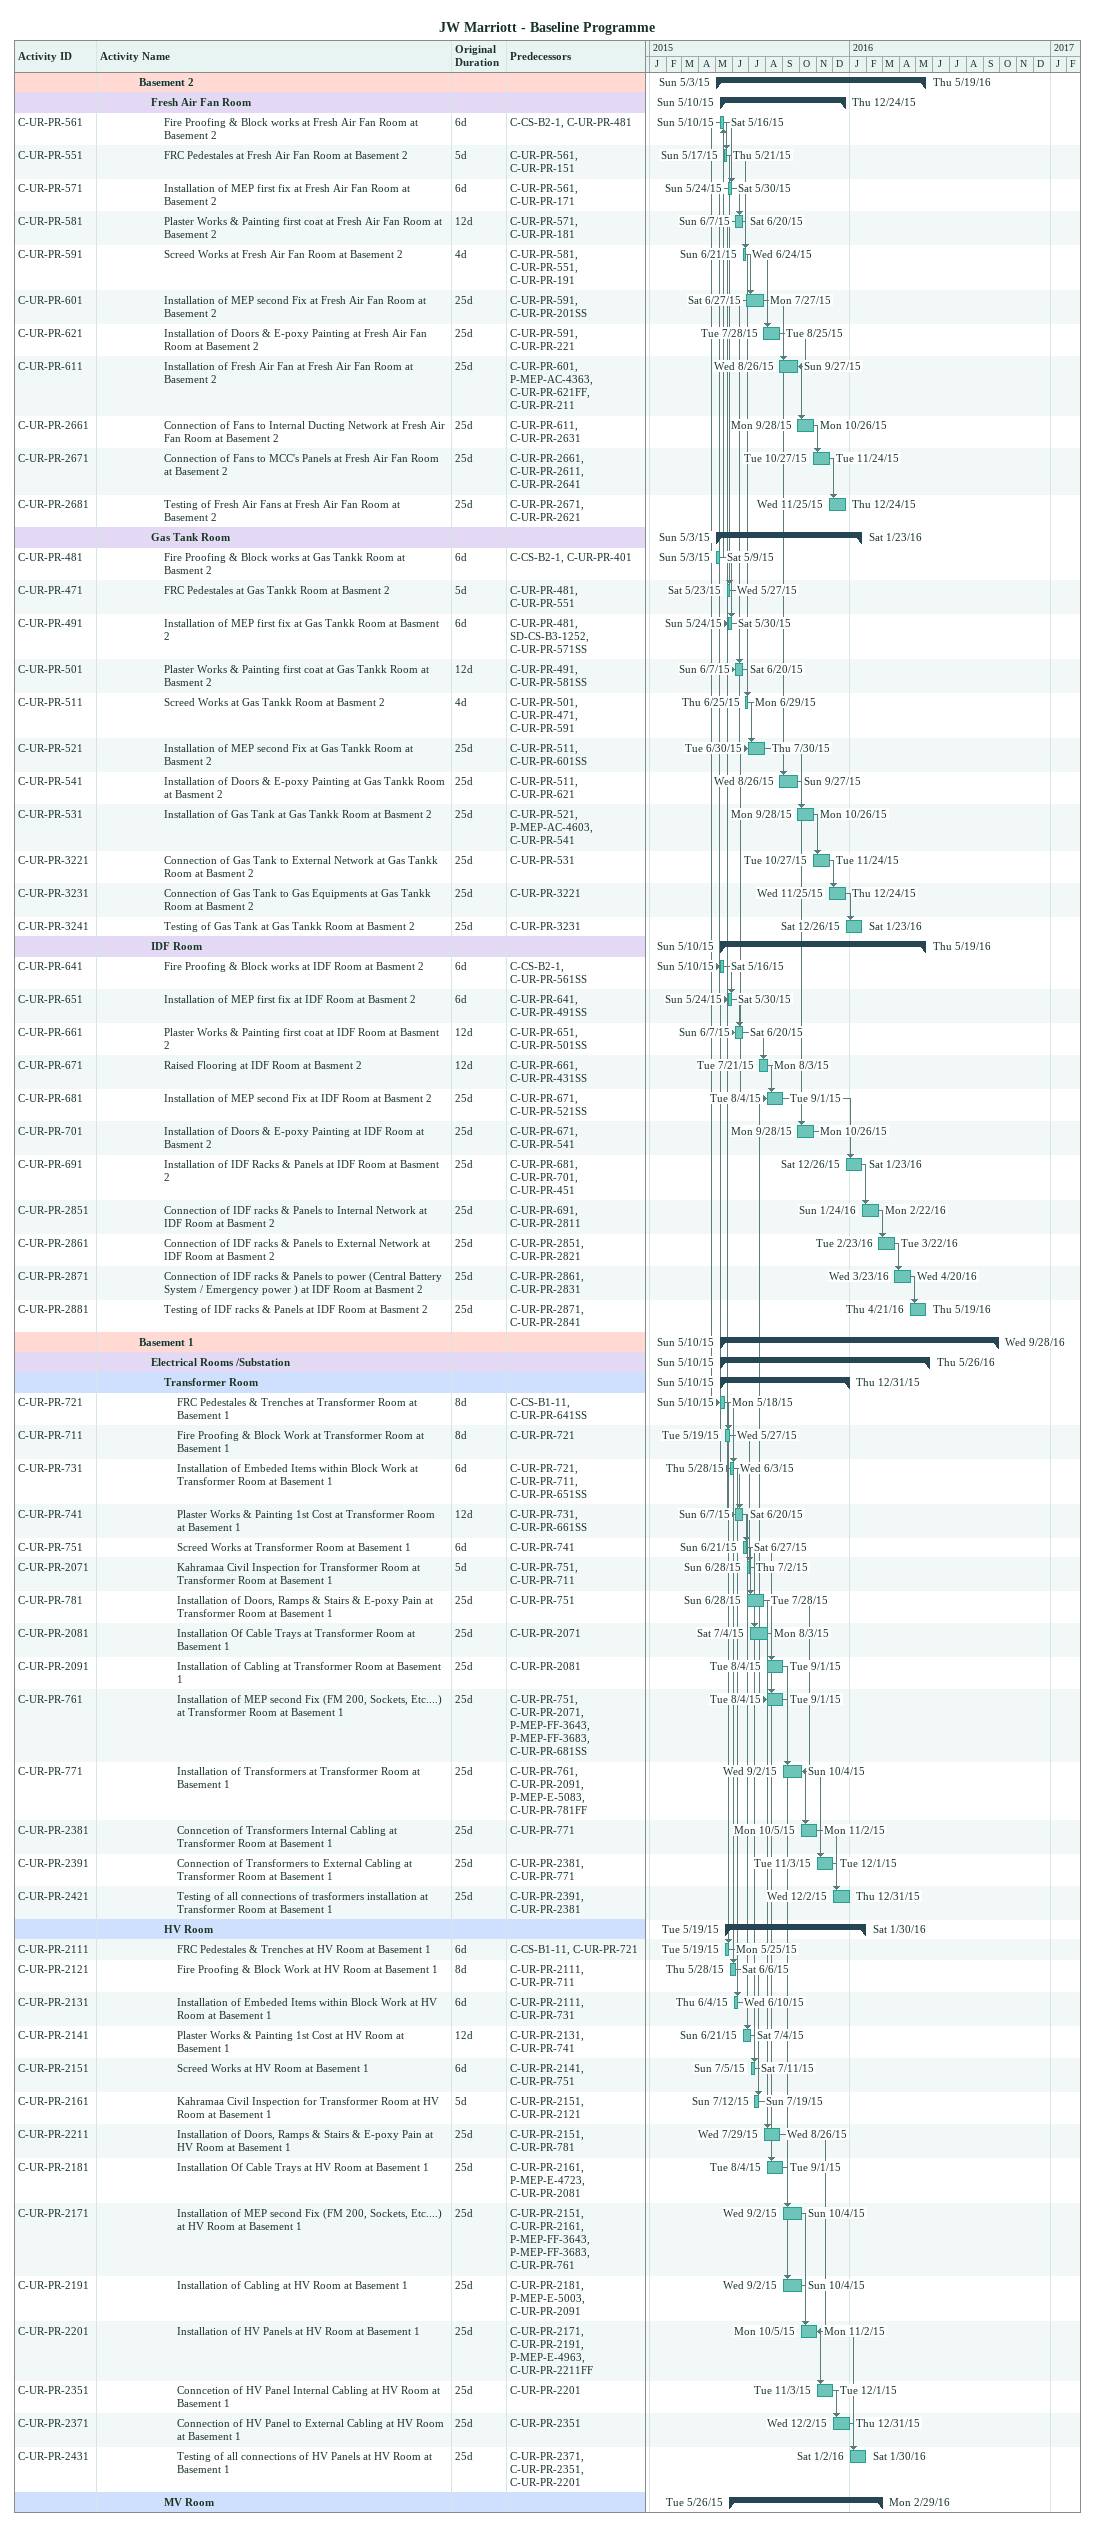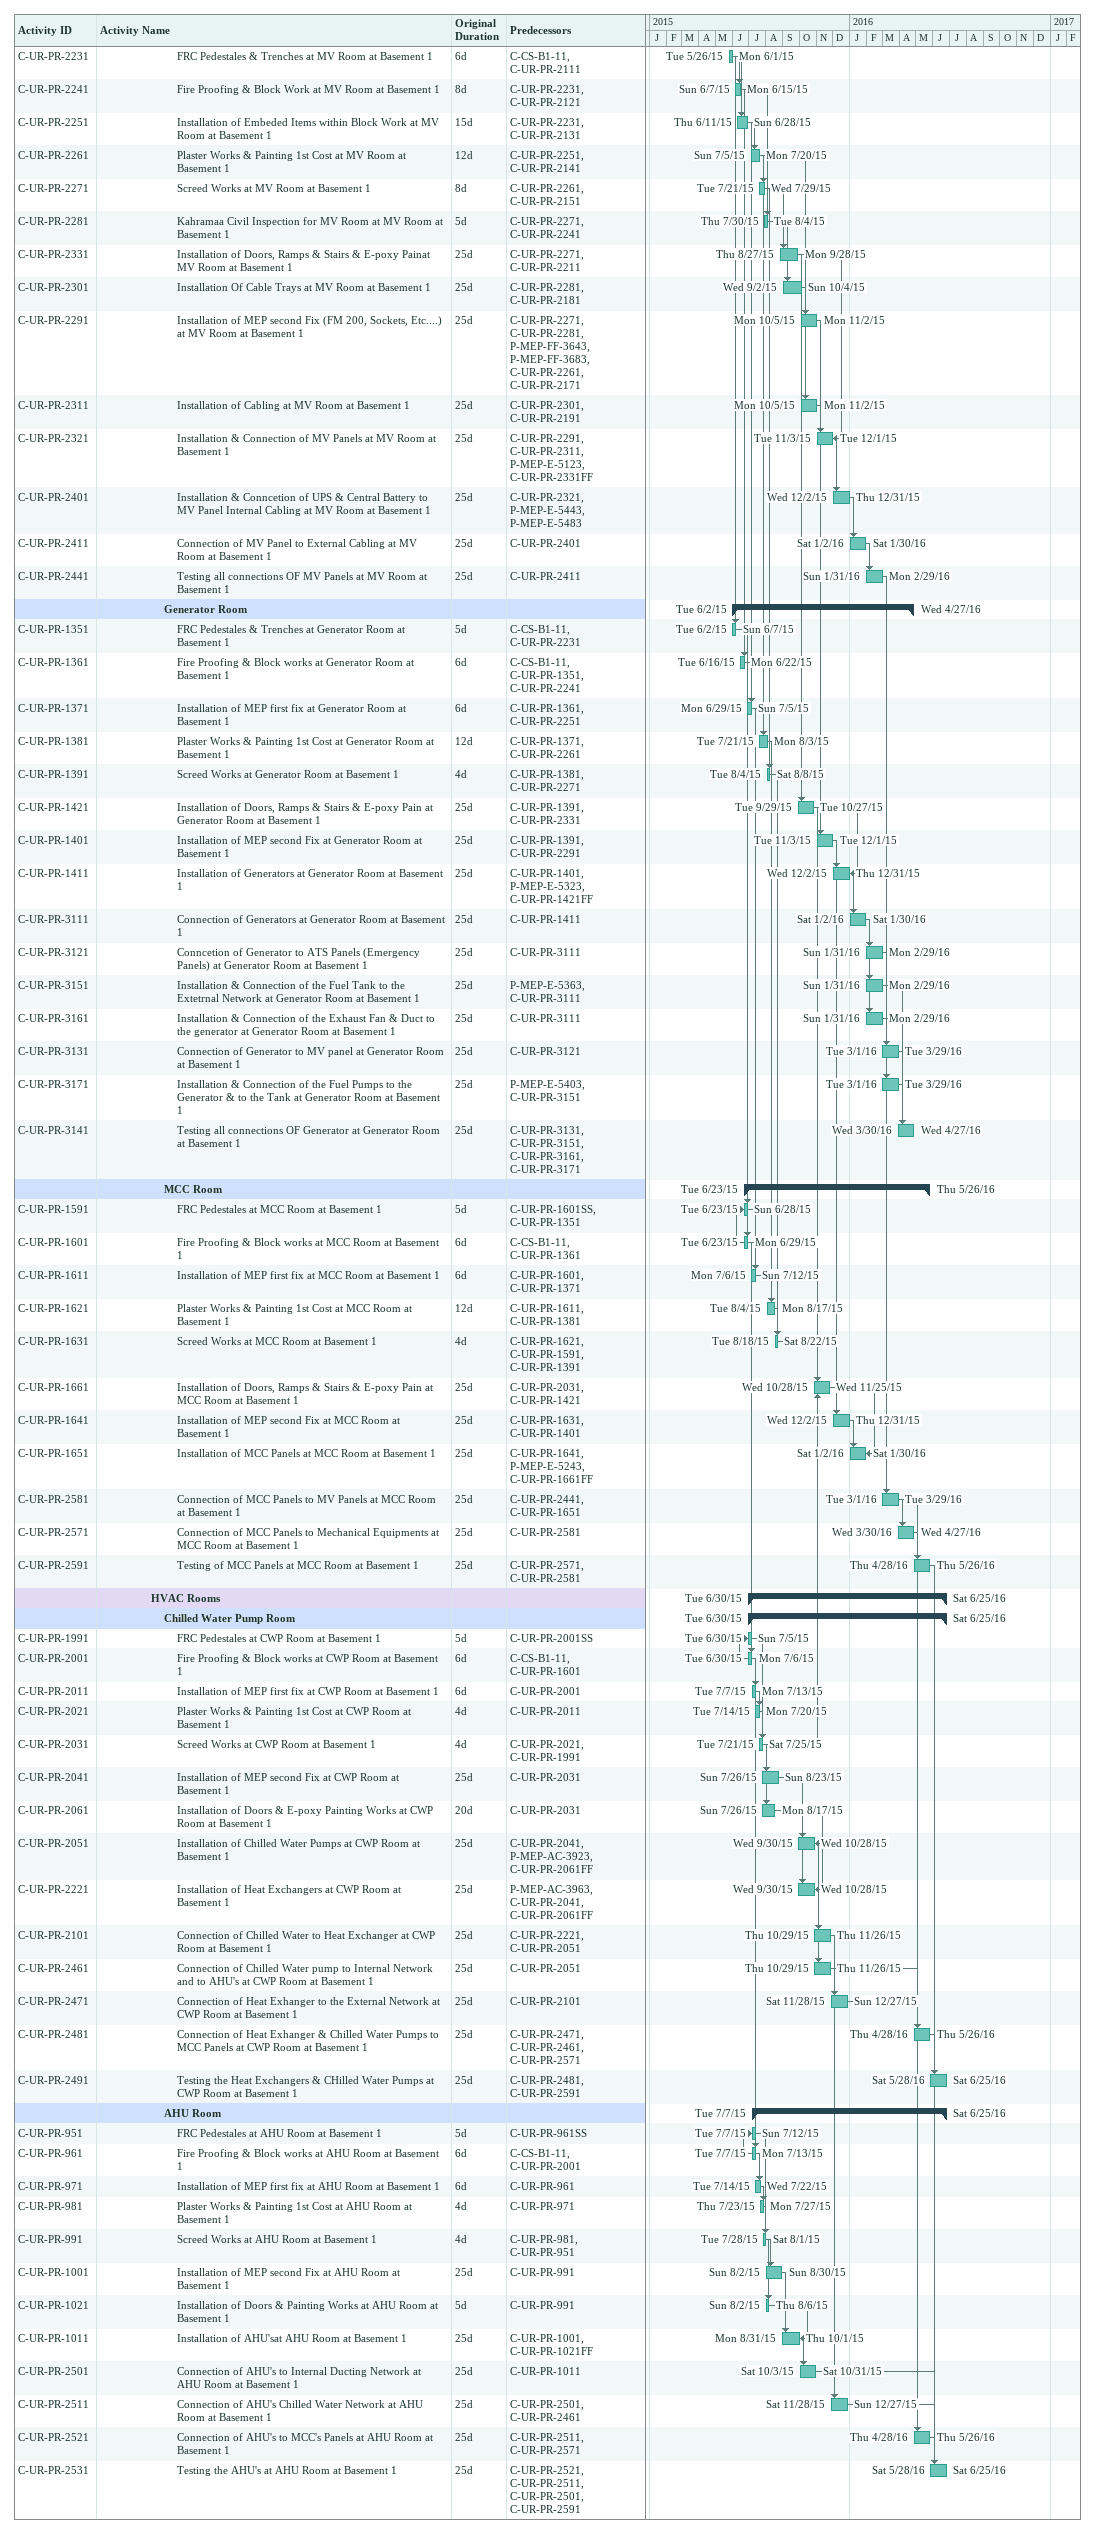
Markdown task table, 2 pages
JW Marriott - Baseline Programme

| ID | Level | Task | Original duration | Start | Finish | Predecessors |
|---|---|---|---|---|---|---|
|  | 4 | **Basement 2** |  | 2015-05-03 | 2016-05-19 |  |
|  | 5 | **Fresh Air Fan Room** |  | 2015-05-10 | 2015-12-24 |  |
| C-UR-PR-561 | 6 | Fire Proofing & Block works at Fresh Air Fan Room at Basement 2 | 6d | 2015-05-10 | 2015-05-16 | C-CS-B2-1, C-UR-PR-481 |
| C-UR-PR-551 | 6 | FRC Pedestales at Fresh Air Fan Room at Basement 2 | 5d | 2015-05-17 | 2015-05-21 | C-UR-PR-561, C-UR-PR-151 |
| C-UR-PR-571 | 6 | Installation of MEP first fix at Fresh Air Fan Room at Basement 2 | 6d | 2015-05-24 | 2015-05-30 | C-UR-PR-561, C-UR-PR-171 |
| C-UR-PR-581 | 6 | Plaster Works & Painting first coat at Fresh Air Fan Room at Basement 2 | 12d | 2015-06-07 | 2015-06-20 | C-UR-PR-571, C-UR-PR-181 |
| C-UR-PR-591 | 6 | Screed Works at Fresh Air Fan Room at Basement 2 | 4d | 2015-06-21 | 2015-06-24 | C-UR-PR-581, C-UR-PR-551, C-UR-PR-191 |
| C-UR-PR-601 | 6 | Installation of MEP second Fix at Fresh Air Fan Room at Basement 2 | 25d | 2015-06-27 | 2015-07-27 | C-UR-PR-591, C-UR-PR-201SS |
| C-UR-PR-621 | 6 | Installation of Doors & E-poxy Painting at Fresh Air Fan Room at Basement 2 | 25d | 2015-07-28 | 2015-08-25 | C-UR-PR-591, C-UR-PR-221 |
| C-UR-PR-611 | 6 | Installation of Fresh Air Fan at Fresh Air Fan Room at Basement 2 | 25d | 2015-08-26 | 2015-09-27 | C-UR-PR-601, P-MEP-AC-4363, C-UR-PR-621FF, C-UR-PR-211 |
| C-UR-PR-2661 | 6 | Connection of Fans to Internal Ducting Network at Fresh Air Fan Room at Basement 2 | 25d | 2015-09-28 | 2015-10-26 | C-UR-PR-611, C-UR-PR-2631 |
| C-UR-PR-2671 | 6 | Connection of Fans to MCC's Panels at Fresh Air Fan Room at Basement 2 | 25d | 2015-10-27 | 2015-11-24 | C-UR-PR-2661, C-UR-PR-2611, C-UR-PR-2641 |
| C-UR-PR-2681 | 6 | Testing of Fresh Air Fans at Fresh Air Fan Room at Basement 2 | 25d | 2015-11-25 | 2015-12-24 | C-UR-PR-2671, C-UR-PR-2621 |
|  | 5 | **Gas Tank Room** |  | 2015-05-03 | 2016-01-23 |  |
| C-UR-PR-481 | 6 | Fire Proofing & Block works at Gas Tankk Room at Basment 2 | 6d | 2015-05-03 | 2015-05-09 | C-CS-B2-1, C-UR-PR-401 |
| C-UR-PR-471 | 6 | FRC Pedestales at Gas Tankk Room at Basment 2 | 5d | 2015-05-23 | 2015-05-27 | C-UR-PR-481, C-UR-PR-551 |
| C-UR-PR-491 | 6 | Installation of MEP first fix at Gas Tankk Room at Basment 2 | 6d | 2015-05-24 | 2015-05-30 | C-UR-PR-481, SD-CS-B3-1252, C-UR-PR-571SS |
| C-UR-PR-501 | 6 | Plaster Works & Painting first coat at Gas Tankk Room at Basment 2 | 12d | 2015-06-07 | 2015-06-20 | C-UR-PR-491, C-UR-PR-581SS |
| C-UR-PR-511 | 6 | Screed Works at Gas Tankk Room at Basment 2 | 4d | 2015-06-25 | 2015-06-29 | C-UR-PR-501, C-UR-PR-471, C-UR-PR-591 |
| C-UR-PR-521 | 6 | Installation of MEP second Fix at Gas Tankk Room at Basment 2 | 25d | 2015-06-30 | 2015-07-30 | C-UR-PR-511, C-UR-PR-601SS |
| C-UR-PR-541 | 6 | Installation of Doors & E-poxy Painting at Gas Tankk Room at Basment 2 | 25d | 2015-08-26 | 2015-09-27 | C-UR-PR-511, C-UR-PR-621 |
| C-UR-PR-531 | 6 | Installation of Gas Tank at Gas Tankk Room at Basment 2 | 25d | 2015-09-28 | 2015-10-26 | C-UR-PR-521, P-MEP-AC-4603, C-UR-PR-541 |
| C-UR-PR-3221 | 6 | Connection of Gas Tank to External Network at Gas Tankk Room at Basment 2 | 25d | 2015-10-27 | 2015-11-24 | C-UR-PR-531 |
| C-UR-PR-3231 | 6 | Connection of Gas Tank to Gas Equipments at Gas Tankk Room at Basment 2 | 25d | 2015-11-25 | 2015-12-24 | C-UR-PR-3221 |
| C-UR-PR-3241 | 6 | Testing of Gas Tank at Gas Tankk Room at Basment 2 | 25d | 2015-12-26 | 2016-01-23 | C-UR-PR-3231 |
|  | 5 | **IDF Room** |  | 2015-05-10 | 2016-05-19 |  |
| C-UR-PR-641 | 6 | Fire Proofing & Block works at IDF Room at Basment 2 | 6d | 2015-05-10 | 2015-05-16 | C-CS-B2-1, C-UR-PR-561SS |
| C-UR-PR-651 | 6 | Installation of MEP first fix at IDF Room at Basment 2 | 6d | 2015-05-24 | 2015-05-30 | C-UR-PR-641, C-UR-PR-491SS |
| C-UR-PR-661 | 6 | Plaster Works & Painting first coat at IDF Room at Basment 2 | 12d | 2015-06-07 | 2015-06-20 | C-UR-PR-651, C-UR-PR-501SS |
| C-UR-PR-671 | 6 | Raised Flooring at IDF Room at Basment 2 | 12d | 2015-07-21 | 2015-08-03 | C-UR-PR-661, C-UR-PR-431SS |
| C-UR-PR-681 | 6 | Installation of MEP second Fix at IDF Room at Basment 2 | 25d | 2015-08-04 | 2015-09-01 | C-UR-PR-671, C-UR-PR-521SS |
| C-UR-PR-701 | 6 | Installation of Doors & E-poxy Painting at IDF Room at Basment 2 | 25d | 2015-09-28 | 2015-10-26 | C-UR-PR-671, C-UR-PR-541 |
| C-UR-PR-691 | 6 | Installation of IDF Racks & Panels at IDF Room at Basment 2 | 25d | 2015-12-26 | 2016-01-23 | C-UR-PR-681, C-UR-PR-701, C-UR-PR-451 |
| C-UR-PR-2851 | 6 | Connection of IDF racks & Panels to Internal Network at IDF Room at Basment 2 | 25d | 2016-01-24 | 2016-02-22 | C-UR-PR-691, C-UR-PR-2811 |
| C-UR-PR-2861 | 6 | Connection of IDF racks & Panels to External Network at IDF Room at Basment 2 | 25d | 2016-02-23 | 2016-03-22 | C-UR-PR-2851, C-UR-PR-2821 |
| C-UR-PR-2871 | 6 | Connection of IDF racks & Panels to power (Central Battery System / Emergency power ) at IDF Room at Basment 2 | 25d | 2016-03-23 | 2016-04-20 | C-UR-PR-2861, C-UR-PR-2831 |
| C-UR-PR-2881 | 6 | Testing of IDF racks & Panels at IDF Room at Basment 2 | 25d | 2016-04-21 | 2016-05-19 | C-UR-PR-2871, C-UR-PR-2841 |
|  | 4 | **Basement 1** |  | 2015-05-10 | 2016-09-28 |  |
|  | 5 | **Electrical Rooms /Substation** |  | 2015-05-10 | 2016-05-26 |  |
|  | 6 | **Transformer Room** |  | 2015-05-10 | 2015-12-31 |  |
| C-UR-PR-721 | 7 | FRC Pedestales & Trenches at Transformer Room at Basement 1 | 8d | 2015-05-10 | 2015-05-18 | C-CS-B1-11, C-UR-PR-641SS |
| C-UR-PR-711 | 7 | Fire Proofing & Block Work at Transformer Room at Basement 1 | 8d | 2015-05-19 | 2015-05-27 | C-UR-PR-721 |
| C-UR-PR-731 | 7 | Installation of Embeded Items within Block Work at Transformer Room at Basement 1 | 6d | 2015-05-28 | 2015-06-03 | C-UR-PR-721, C-UR-PR-711, C-UR-PR-651SS |
| C-UR-PR-741 | 7 | Plaster Works & Painting 1st Cost at Transformer Room at Basement 1 | 12d | 2015-06-07 | 2015-06-20 | C-UR-PR-731, C-UR-PR-661SS |
| C-UR-PR-751 | 7 | Screed Works at Transformer Room at Basement 1 | 6d | 2015-06-21 | 2015-06-27 | C-UR-PR-741 |
| C-UR-PR-2071 | 7 | Kahramaa Civil Inspection for Transformer Room at Transformer Room at Basement 1 | 5d | 2015-06-28 | 2015-07-02 | C-UR-PR-751, C-UR-PR-711 |
| C-UR-PR-781 | 7 | Installation of Doors, Ramps & Stairs & E-poxy Pain at Transformer Room at Basement 1 | 25d | 2015-06-28 | 2015-07-28 | C-UR-PR-751 |
| C-UR-PR-2081 | 7 | Installation Of Cable Trays at Transformer Room at Basement 1 | 25d | 2015-07-04 | 2015-08-03 | C-UR-PR-2071 |
| C-UR-PR-2091 | 7 | Installation of Cabling at Transformer Room at Basement 1 | 25d | 2015-08-04 | 2015-09-01 | C-UR-PR-2081 |
| C-UR-PR-761 | 7 | Installation of MEP second Fix (FM 200, Sockets, Etc....) at Transformer Room at Basement 1 | 25d | 2015-08-04 | 2015-09-01 | C-UR-PR-751, C-UR-PR-2071, P-MEP-FF-3643, P-MEP-FF-3683, C-UR-PR-681SS |
| C-UR-PR-771 | 7 | Installation of Transformers at Transformer Room at Basement 1 | 25d | 2015-09-02 | 2015-10-04 | C-UR-PR-761, C-UR-PR-2091, P-MEP-E-5083, C-UR-PR-781FF |
| C-UR-PR-2381 | 7 | Conncetion of Transformers Internal Cabling at Transformer Room at Basement 1 | 25d | 2015-10-05 | 2015-11-02 | C-UR-PR-771 |
| C-UR-PR-2391 | 7 | Connection of Transformers to External Cabling at Transformer Room at Basement 1 | 25d | 2015-11-03 | 2015-12-01 | C-UR-PR-2381, C-UR-PR-771 |
| C-UR-PR-2421 | 7 | Testing of all connections of trasformers installation at Transformer Room at Basement 1 | 25d | 2015-12-02 | 2015-12-31 | C-UR-PR-2391, C-UR-PR-2381 |
|  | 6 | **HV Room** |  | 2015-05-19 | 2016-01-30 |  |
| C-UR-PR-2111 | 7 | FRC Pedestales & Trenches at HV Room at Basement 1 | 6d | 2015-05-19 | 2015-05-25 | C-CS-B1-11, C-UR-PR-721 |
| C-UR-PR-2121 | 7 | Fire Proofing & Block Work at HV Room at Basement 1 | 8d | 2015-05-28 | 2015-06-06 | C-UR-PR-2111, C-UR-PR-711 |
| C-UR-PR-2131 | 7 | Installation of Embeded Items within Block Work at HV Room at Basement 1 | 6d | 2015-06-04 | 2015-06-10 | C-UR-PR-2111, C-UR-PR-731 |
| C-UR-PR-2141 | 7 | Plaster Works & Painting 1st Cost at HV Room at Basement 1 | 12d | 2015-06-21 | 2015-07-04 | C-UR-PR-2131, C-UR-PR-741 |
| C-UR-PR-2151 | 7 | Screed Works at HV Room at Basement 1 | 6d | 2015-07-05 | 2015-07-11 | C-UR-PR-2141, C-UR-PR-751 |
| C-UR-PR-2161 | 7 | Kahramaa Civil Inspection for Transformer Room at HV Room at Basement 1 | 5d | 2015-07-12 | 2015-07-19 | C-UR-PR-2151, C-UR-PR-2121 |
| C-UR-PR-2211 | 7 | Installation of Doors, Ramps & Stairs & E-poxy Pain at HV Room at Basement 1 | 25d | 2015-07-29 | 2015-08-26 | C-UR-PR-2151, C-UR-PR-781 |
| C-UR-PR-2181 | 7 | Installation Of Cable Trays at HV Room at Basement 1 | 25d | 2015-08-04 | 2015-09-01 | C-UR-PR-2161, P-MEP-E-4723, C-UR-PR-2081 |
| C-UR-PR-2171 | 7 | Installation of MEP second Fix (FM 200, Sockets, Etc....) at HV Room at Basement 1 | 25d | 2015-09-02 | 2015-10-04 | C-UR-PR-2151, C-UR-PR-2161, P-MEP-FF-3643, P-MEP-FF-3683, C-UR-PR-761 |
| C-UR-PR-2191 | 7 | Installation of Cabling at HV Room at Basement 1 | 25d | 2015-09-02 | 2015-10-04 | C-UR-PR-2181, P-MEP-E-5003, C-UR-PR-2091 |
| C-UR-PR-2201 | 7 | Installation of HV Panels at HV Room at Basement 1 | 25d | 2015-10-05 | 2015-11-02 | C-UR-PR-2171, C-UR-PR-2191, P-MEP-E-4963, C-UR-PR-2211FF |
| C-UR-PR-2351 | 7 | Conncetion of HV Panel Internal Cabling at HV Room at Basement 1 | 25d | 2015-11-03 | 2015-12-01 | C-UR-PR-2201 |
| C-UR-PR-2371 | 7 | Connection of HV Panel to External Cabling at HV Room at Basement 1 | 25d | 2015-12-02 | 2015-12-31 | C-UR-PR-2351 |
| C-UR-PR-2431 | 7 | Testing of all connections of HV Panels at HV Room at Basement 1 | 25d | 2016-01-02 | 2016-01-30 | C-UR-PR-2371, C-UR-PR-2351, C-UR-PR-2201 |
|  | 6 | **MV Room** |  | 2015-05-26 | 2016-02-29 |  |
| C-UR-PR-2231 | 7 | FRC Pedestales & Trenches at MV Room at Basement 1 | 6d | 2015-05-26 | 2015-06-01 | C-CS-B1-11, C-UR-PR-2111 |
| C-UR-PR-2241 | 7 | Fire Proofing & Block Work at MV Room at Basement 1 | 8d | 2015-06-07 | 2015-06-15 | C-UR-PR-2231, C-UR-PR-2121 |
| C-UR-PR-2251 | 7 | Installation of Embeded Items within Block Work at MV Room at Basement 1 | 15d | 2015-06-11 | 2015-06-28 | C-UR-PR-2231, C-UR-PR-2131 |
| C-UR-PR-2261 | 7 | Plaster Works & Painting 1st Cost at MV Room at Basement 1 | 12d | 2015-07-05 | 2015-07-20 | C-UR-PR-2251, C-UR-PR-2141 |
| C-UR-PR-2271 | 7 | Screed Works at MV Room at Basement 1 | 8d | 2015-07-21 | 2015-07-29 | C-UR-PR-2261, C-UR-PR-2151 |
| C-UR-PR-2281 | 7 | Kahramaa Civil Inspection for MV Room at MV Room at Basement 1 | 5d | 2015-07-30 | 2015-08-04 | C-UR-PR-2271, C-UR-PR-2241 |
| C-UR-PR-2331 | 7 | Installation of Doors, Ramps & Stairs & E-poxy Painat MV Room at Basement 1 | 25d | 2015-08-27 | 2015-09-28 | C-UR-PR-2271, C-UR-PR-2211 |
| C-UR-PR-2301 | 7 | Installation Of Cable Trays at MV Room at Basement 1 | 25d | 2015-09-02 | 2015-10-04 | C-UR-PR-2281, C-UR-PR-2181 |
| C-UR-PR-2291 | 7 | Installation of MEP second Fix (FM 200, Sockets, Etc....) at MV Room at Basement 1 | 25d | 2015-10-05 | 2015-11-02 | C-UR-PR-2271, C-UR-PR-2281, P-MEP-FF-3643, P-MEP-FF-3683, C-UR-PR-2261, C-UR-PR-2171 |
| C-UR-PR-2311 | 7 | Installation of Cabling at MV Room at Basement 1 | 25d | 2015-10-05 | 2015-11-02 | C-UR-PR-2301, C-UR-PR-2191 |
| C-UR-PR-2321 | 7 | Installation & Connection of MV Panels at MV Room at Basement 1 | 25d | 2015-11-03 | 2015-12-01 | C-UR-PR-2291, C-UR-PR-2311, P-MEP-E-5123, C-UR-PR-2331FF |
| C-UR-PR-2401 | 7 | Installation & Conncetion of UPS & Central Battery to MV Panel Internal Cabling at MV Room at Basement 1 | 25d | 2015-12-02 | 2015-12-31 | C-UR-PR-2321, P-MEP-E-5443, P-MEP-E-5483 |
| C-UR-PR-2411 | 7 | Connection of MV Panel to External Cabling at MV Room at Basement 1 | 25d | 2016-01-02 | 2016-01-30 | C-UR-PR-2401 |
| C-UR-PR-2441 | 7 | Testing all connections OF MV Panels at MV Room at Basement 1 | 25d | 2016-01-31 | 2016-02-29 | C-UR-PR-2411 |
|  | 6 | **Generator Room** |  | 2015-06-02 | 2016-04-27 |  |
| C-UR-PR-1351 | 7 | FRC Pedestales & Trenches at Generator Room at Basement 1 | 5d | 2015-06-02 | 2015-06-07 | C-CS-B1-11, C-UR-PR-2231 |
| C-UR-PR-1361 | 7 | Fire Proofing & Block works at Generator Room at Basement 1 | 6d | 2015-06-16 | 2015-06-22 | C-CS-B1-11, C-UR-PR-1351, C-UR-PR-2241 |
| C-UR-PR-1371 | 7 | Installation of MEP first fix at Generator Room at Basement 1 | 6d | 2015-06-29 | 2015-07-05 | C-UR-PR-1361, C-UR-PR-2251 |
| C-UR-PR-1381 | 7 | Plaster Works & Painting 1st Cost at Generator Room at Basement 1 | 12d | 2015-07-21 | 2015-08-03 | C-UR-PR-1371, C-UR-PR-2261 |
| C-UR-PR-1391 | 7 | Screed Works at Generator Room at Basement 1 | 4d | 2015-08-04 | 2015-08-08 | C-UR-PR-1381, C-UR-PR-2271 |
| C-UR-PR-1421 | 7 | Installation of Doors, Ramps & Stairs & E-poxy Pain at Generator Room at Basement 1 | 25d | 2015-09-29 | 2015-10-27 | C-UR-PR-1391, C-UR-PR-2331 |
| C-UR-PR-1401 | 7 | Installation of MEP second Fix at Generator Room at Basement 1 | 25d | 2015-11-03 | 2015-12-01 | C-UR-PR-1391, C-UR-PR-2291 |
| C-UR-PR-1411 | 7 | Installation of Generators at Generator Room at Basement 1 | 25d | 2015-12-02 | 2015-12-31 | C-UR-PR-1401, P-MEP-E-5323, C-UR-PR-1421FF |
| C-UR-PR-3111 | 7 | Connection of Generators at Generator Room at Basement 1 | 25d | 2016-01-02 | 2016-01-30 | C-UR-PR-1411 |
| C-UR-PR-3121 | 7 | Conncetion of Generator to ATS Panels (Emergency Panels) at Generator Room at Basement 1 | 25d | 2016-01-31 | 2016-02-29 | C-UR-PR-3111 |
| C-UR-PR-3151 | 7 | Installation & Connection of the Fuel Tank to the Extetrnal Network at Generator Room at Basement 1 | 25d | 2016-01-31 | 2016-02-29 | P-MEP-E-5363, C-UR-PR-3111 |
| C-UR-PR-3161 | 7 | Installation & Connection of the Exhaust Fan & Duct to the generator at Generator Room at Basement 1 | 25d | 2016-01-31 | 2016-02-29 | C-UR-PR-3111 |
| C-UR-PR-3131 | 7 | Connection of Generator to MV panel at Generator Room at Basement 1 | 25d | 2016-03-01 | 2016-03-29 | C-UR-PR-3121 |
| C-UR-PR-3171 | 7 | Installation & Connection of the Fuel Pumps to the Generator & to the Tank at Generator Room at Basement 1 | 25d | 2016-03-01 | 2016-03-29 | P-MEP-E-5403, C-UR-PR-3151 |
| C-UR-PR-3141 | 7 | Testing all connections OF Generator at Generator Room at Basement 1 | 25d | 2016-03-30 | 2016-04-27 | C-UR-PR-3131, C-UR-PR-3151, C-UR-PR-3161, C-UR-PR-3171 |
|  | 6 | **MCC Room** |  | 2015-06-23 | 2016-05-26 |  |
| C-UR-PR-1591 | 7 | FRC Pedestales at MCC Room at Basement 1 | 5d | 2015-06-23 | 2015-06-28 | C-UR-PR-1601SS, C-UR-PR-1351 |
| C-UR-PR-1601 | 7 | Fire Proofing & Block works at MCC Room at Basement 1 | 6d | 2015-06-23 | 2015-06-29 | C-CS-B1-11, C-UR-PR-1361 |
| C-UR-PR-1611 | 7 | Installation of MEP first fix at MCC Room at Basement 1 | 6d | 2015-07-06 | 2015-07-12 | C-UR-PR-1601, C-UR-PR-1371 |
| C-UR-PR-1621 | 7 | Plaster Works & Painting 1st Cost at MCC Room at Basement 1 | 12d | 2015-08-04 | 2015-08-17 | C-UR-PR-1611, C-UR-PR-1381 |
| C-UR-PR-1631 | 7 | Screed Works at MCC Room at Basement 1 | 4d | 2015-08-18 | 2015-08-22 | C-UR-PR-1621, C-UR-PR-1591, C-UR-PR-1391 |
| C-UR-PR-1661 | 7 | Installation of Doors, Ramps & Stairs & E-poxy Pain at MCC Room at Basement 1 | 25d | 2015-10-28 | 2015-11-25 | C-UR-PR-2031, C-UR-PR-1421 |
| C-UR-PR-1641 | 7 | Installation of MEP second Fix at MCC Room at Basement 1 | 25d | 2015-12-02 | 2015-12-31 | C-UR-PR-1631, C-UR-PR-1401 |
| C-UR-PR-1651 | 7 | Installation of MCC Panels at MCC Room at Basement 1 | 25d | 2016-01-02 | 2016-01-30 | C-UR-PR-1641, P-MEP-E-5243, C-UR-PR-1661FF |
| C-UR-PR-2581 | 7 | Connection of MCC Panels to MV Panels at MCC Room at Basement 1 | 25d | 2016-03-01 | 2016-03-29 | C-UR-PR-2441, C-UR-PR-1651 |
| C-UR-PR-2571 | 7 | Connection of MCC Panels to Mechanical Equipments at MCC Room at Basement 1 | 25d | 2016-03-30 | 2016-04-27 | C-UR-PR-2581 |
| C-UR-PR-2591 | 7 | Testing of MCC Panels at MCC Room at Basement 1 | 25d | 2016-04-28 | 2016-05-26 | C-UR-PR-2571, C-UR-PR-2581 |
|  | 5 | **HVAC Rooms** |  | 2015-06-30 | 2016-06-25 |  |
|  | 6 | **Chilled Water Pump Room** |  | 2015-06-30 | 2016-06-25 |  |
| C-UR-PR-1991 | 7 | FRC Pedestales at CWP Room at Basement 1 | 5d | 2015-06-30 | 2015-07-05 | C-UR-PR-2001SS |
| C-UR-PR-2001 | 7 | Fire Proofing & Block works at CWP Room at Basement 1 | 6d | 2015-06-30 | 2015-07-06 | C-CS-B1-11, C-UR-PR-1601 |
| C-UR-PR-2011 | 7 | Installation of MEP first fix at CWP Room at Basement 1 | 6d | 2015-07-07 | 2015-07-13 | C-UR-PR-2001 |
| C-UR-PR-2021 | 7 | Plaster Works & Painting 1st Cost at CWP Room at Basement 1 | 4d | 2015-07-14 | 2015-07-20 | C-UR-PR-2011 |
| C-UR-PR-2031 | 7 | Screed Works at CWP Room at Basement 1 | 4d | 2015-07-21 | 2015-07-25 | C-UR-PR-2021, C-UR-PR-1991 |
| C-UR-PR-2041 | 7 | Installation of MEP second Fix at CWP Room at Basement 1 | 25d | 2015-07-26 | 2015-08-23 | C-UR-PR-2031 |
| C-UR-PR-2061 | 7 | Installation of Doors & E-poxy Painting Works at CWP Room at Basement 1 | 20d | 2015-07-26 | 2015-08-17 | C-UR-PR-2031 |
| C-UR-PR-2051 | 7 | Installation of Chilled Water Pumps at CWP Room at Basement 1 | 25d | 2015-09-30 | 2015-10-28 | C-UR-PR-2041, P-MEP-AC-3923, C-UR-PR-2061FF |
| C-UR-PR-2221 | 7 | Installation of Heat Exchangers at CWP Room at Basement 1 | 25d | 2015-09-30 | 2015-10-28 | P-MEP-AC-3963, C-UR-PR-2041, C-UR-PR-2061FF |
| C-UR-PR-2101 | 7 | Connection of Chilled Water to Heat Exchanger at CWP Room at Basement 1 | 25d | 2015-10-29 | 2015-11-26 | C-UR-PR-2221, C-UR-PR-2051 |
| C-UR-PR-2461 | 7 | Connection of Chilled Water pump to Internal Network and to AHU's at CWP Room at Basement 1 | 25d | 2015-10-29 | 2015-11-26 | C-UR-PR-2051 |
| C-UR-PR-2471 | 7 | Connection of Heat Exhanger to the External Network at CWP Room at Basement 1 | 25d | 2015-11-28 | 2015-12-27 | C-UR-PR-2101 |
| C-UR-PR-2481 | 7 | Connection of Heat Exhanger & Chilled Water Pumps to MCC Panels at CWP Room at Basement 1 | 25d | 2016-04-28 | 2016-05-26 | C-UR-PR-2471, C-UR-PR-2461, C-UR-PR-2571 |
| C-UR-PR-2491 | 7 | Testing the Heat Exchangers & CHilled Water Pumps at CWP Room at Basement 1 | 25d | 2016-05-28 | 2016-06-25 | C-UR-PR-2481, C-UR-PR-2591 |
|  | 6 | **AHU Room** |  | 2015-07-07 | 2016-06-25 |  |
| C-UR-PR-951 | 7 | FRC Pedestales at AHU Room at Basement 1 | 5d | 2015-07-07 | 2015-07-12 | C-UR-PR-961SS |
| C-UR-PR-961 | 7 | Fire Proofing & Block works at AHU Room at Basement 1 | 6d | 2015-07-07 | 2015-07-13 | C-CS-B1-11, C-UR-PR-2001 |
| C-UR-PR-971 | 7 | Installation of MEP first fix at AHU Room at Basement 1 | 6d | 2015-07-14 | 2015-07-22 | C-UR-PR-961 |
| C-UR-PR-981 | 7 | Plaster Works & Painting 1st Cost at AHU Room at Basement 1 | 4d | 2015-07-23 | 2015-07-27 | C-UR-PR-971 |
| C-UR-PR-991 | 7 | Screed Works at AHU Room at Basement 1 | 4d | 2015-07-28 | 2015-08-01 | C-UR-PR-981, C-UR-PR-951 |
| C-UR-PR-1001 | 7 | Installation of MEP second Fix at AHU Room at Basement 1 | 25d | 2015-08-02 | 2015-08-30 | C-UR-PR-991 |
| C-UR-PR-1021 | 7 | Installation of Doors & Painting Works at AHU Room at Basement 1 | 5d | 2015-08-02 | 2015-08-06 | C-UR-PR-991 |
| C-UR-PR-1011 | 7 | Installation of AHU'sat AHU Room at Basement 1 | 25d | 2015-08-31 | 2015-10-01 | C-UR-PR-1001, C-UR-PR-1021FF |
| C-UR-PR-2501 | 7 | Connection of AHU's to Internal Ducting Network at AHU Room at Basement 1 | 25d | 2015-10-03 | 2015-10-31 | C-UR-PR-1011 |
| C-UR-PR-2511 | 7 | Connection of AHU's Chilled Water Network at AHU Room at Basement 1 | 25d | 2015-11-28 | 2015-12-27 | C-UR-PR-2501, C-UR-PR-2461 |
| C-UR-PR-2521 | 7 | Connection of AHU's to MCC's Panels at AHU Room at Basement 1 | 25d | 2016-04-28 | 2016-05-26 | C-UR-PR-2511, C-UR-PR-2571 |
| C-UR-PR-2531 | 7 | Testing the AHU's at AHU Room at Basement 1 | 25d | 2016-05-28 | 2016-06-25 | C-UR-PR-2521, C-UR-PR-2511, C-UR-PR-2501, C-UR-PR-2591 |
